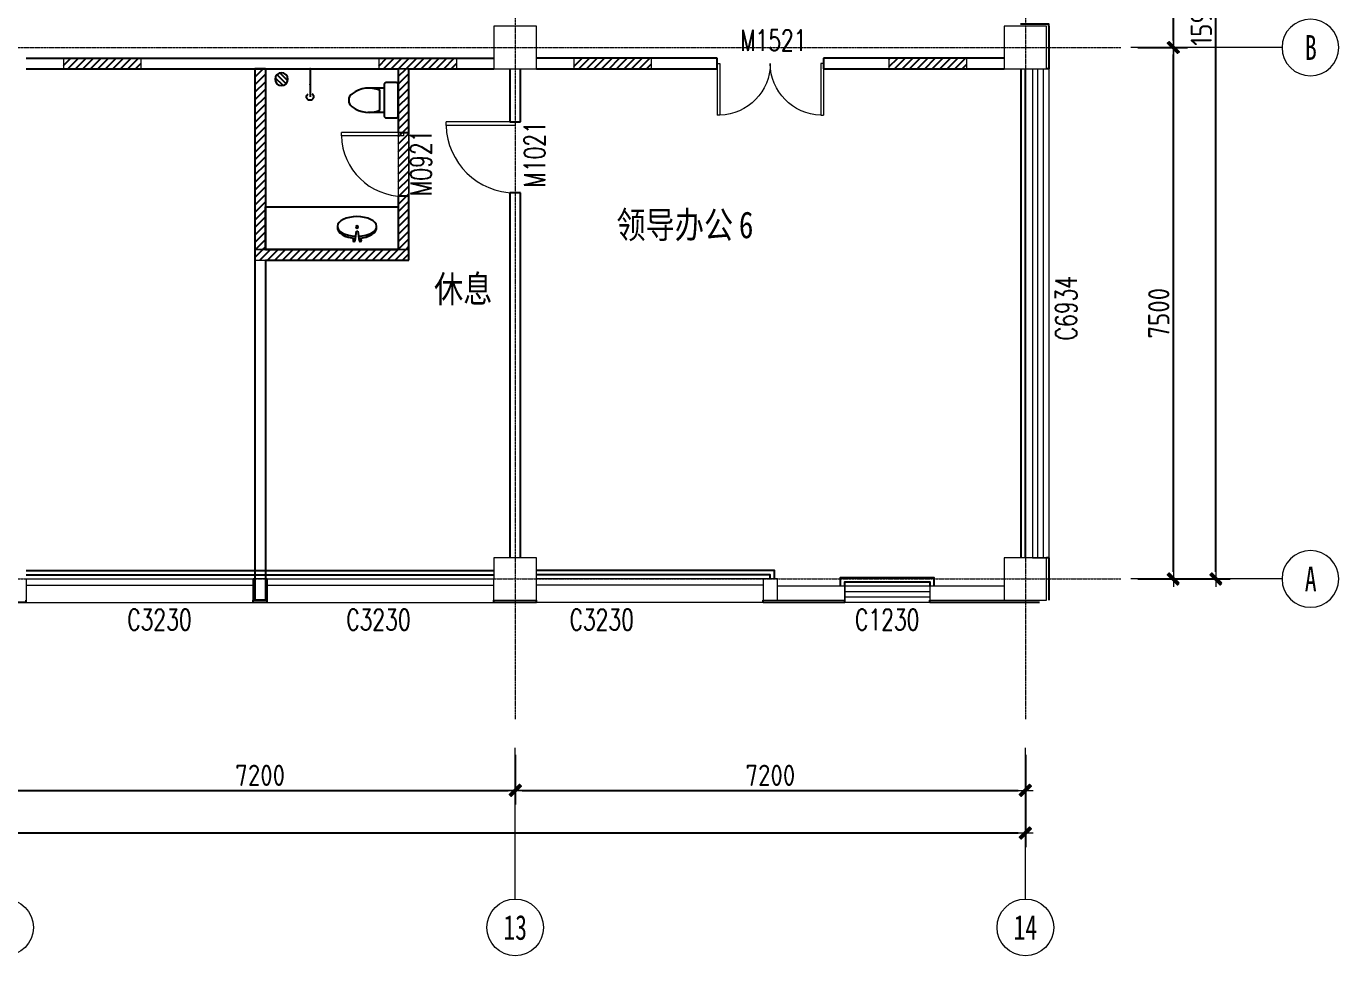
# Model space of a CAD drawing. Header units: millimetres. Extents: x 33621 to 401573, y -91663 to 133135.
# Drawn here: x 118197 to 136719, y 106774 to 119891 of the extents above; entities that cross this region are included whole.
import ezdxf
from ezdxf.enums import TextEntityAlignment as Align

# ---------------------------------------------------------------- set-up
doc = ezdxf.new("R2010")
doc.units = ezdxf.units.MM
doc.header["$LTSCALE"] = 10
doc.linetypes.add('DOTE', pattern=[2.42, 2, -0.2, 0.02, -0.2])
doc.layers.get('0').update_dxf_attribs({"color": 253})
doc.layers.get('Defpoints').update_dxf_attribs({"color": 250})
for name, color, linetype in [('3', 253, 'Continuous'), ('Dim【尺寸标注】', 253, 'Continuous'), ('LATRINE', 253, 'Continuous'), ('LAYER3', 253, 'Continuous'), ('LAYER4', 253, 'Continuous'), ('LAYER5', 253, 'Continuous'), ('LVTRY', 253, 'Continuous'), ('PUB_DIM', 253, 'Continuous'), ('PUB_TEXT', 253, 'Continuous'), ('RC-Hatch【天花填充】', 253, 'Continuous'), ('SURFACE', 253, 'Continuous'), ('wall-隔', 253, 'Continuous'), ('WINDOW_TEXT', 253, 'Continuous'), ('家具', 253, 'Continuous'), ('水-地漏', 253, 'Continuous')]:
    doc.layers.add(name, color=color, linetype=linetype)
for name, color, linetype, lineweight in [('AXIS【轴号】', 253, 'Continuous', 0), ('COLUMN', 253, 'Continuous', 0), ('DOTE', 253, 'DOTE', 0), ('WALL', 253, 'Continuous', 0), ('WINDOW', 253, 'Continuous', 0)]:
    doc.layers.add(name, color=color, linetype=linetype, lineweight=lineweight)
doc.styles.add('_TCH_WINDOW', font='SIMPLEX', dxfattribs={"bigfont": 'GBCBIG'})
doc.styles.add('CCD_DIM', font='ARCHS.SHX')
doc.styles.add('宋体', font='', dxfattribs={"width": 0.7})
doc.styles.get('宋体').set_extended_font_data('SimSun')
doc.dimstyles.new('ZL_1：100', dxfattribs={"dimtxt": 3, "dimasz": 1, "dimexe": 2, "dimexo": 2, "dimgap": 0.6, "dimtad": 1, "dimdec": 0, "dimrnd": 5, "dimdsep": 46, "dimtxsty": 'CCD_DIM', "dimblk": 'WS-cj', "dimblk1": 'WS-cj', "dimblk2": 'WS-cj', "dimcen": 1, "dimclrd": 44, "dimclre": 44, "dimclrt": 2, "dimadec": 0, "dimazin": 2, "dimtfac": 1, "dimtdec": 0, "dimtix": 1, "dimtmove": 2, "dimatfit": 3, "dimldrblk": 'hl_arrow2', "dimfxl": 5, "dimfxlon": 1, "dimarcsym": 0})
pattern_1 = [(225, (0, 34024.046), (53.03301, -53.03301), [])]

# ---------------------------------------------------------------- blocks, each defined once
blk = doc.blocks.new('A$C22332745')
at = {"layer": 'LAYER3', "color": 181, "extrusion": (0, 0, -1)}
for centre, ratio, start_param, end_param in [((277, 195), 0.531076, 4.795815, 6.348539), ((277, 214), 0.5, 4.782885, 10.934222), ((277, 195), 0.531076, 3.076239, 4.638107)]:
    blk.add_ellipse(centre, major_axis=(-277, 0), ratio=ratio, start_param=start_param, end_param=end_param, dxfattribs=at)
at = {"layer": 'LAYER4', "color": 252}
for p, q in [((267, 148), (249, 9)), ((285, 148), (267, 148)), ((302, 9), (285, 148))]:
    blk.add_line(p, q, dxfattribs=at)
for centre in [(231, 18), (320, 18)]:
    blk.add_circle(centre, 17.9, dxfattribs=at)
at = {"layer": 'LAYER5', "color": 251}
blk.add_circle((277, 208), 16, dxfattribs=at)
blk = doc.blocks.new('A$C2CC91CCB')
at = {"color": 251, "rotation": 90}
blk.add_blockref('A$C22332745', (353, 0), dxfattribs=at)
blk = doc.blocks.new('A$C477C625D')
at = {"color": 7}
blk.add_blockref('A$C2CC91CCB', (0, 0), dxfattribs=at)
blk = doc.blocks.new('A$C4D690477')
at = {"layer": '家具', "color": 251}
blk.add_blockref('A$C477C625D', (0, 0), dxfattribs=at)
blk = doc.blocks.new('w-地漏')
at = {"layer": '水-地漏'}
for p, q in [((-57, -13), (16, 60)), ((-41, -41), (44, 44)), ((-13, -57), (60, 16))]:
    blk.add_line(p, q, dxfattribs=at)
blk.add_circle((2, 2), 60, dxfattribs=at)
blk = doc.blocks.new('$DorLib2D$00000001')
for p, q in [((0.45, 0.975), (0.5, 0.975)), ((0.45, 0), (0.45, 0.975)), ((0.5, 0), (0.5, 0.975)), ((0.5, 0), (0.45, 0))]:
    blk.add_line(p, q)
at = {"lineweight": 13}
blk.add_arc((0.475, 0), 0.975, 91.4693, 180, dxfattribs=at)
blk = doc.blocks.new('$plan$00001613')
for p, q in [((-260, -140), (-260, 140)), ((-200, 170), (-200, -170))]:
    blk.add_line(p, q)
blk.add_lwpolyline([(-430, -170), (-200, -170), (-200, -220, 0.414214), (-170, -250), (-30, -250, 0.414214), (0, -220), (0, 220, 0.414214), (-30, 250), (-170, 250, 0.414214), (-200, 220), (-200, 170), (-430, 170)], format="xyb")
for centre, radius, start, end in [((-590, 0), 110, 123.4509, 236.5491), ((-413, -227), 398, 67.4505, 126.6381), ((-413, 227), 398, 233.3619, 292.5495)]:
    blk.add_arc(centre, radius, start, end)
blk = doc.blocks.new('$lvtry$00000168')
blk.add_line((0, 0), (0, -395))
blk.add_arc((0, -395), 50, 121.0332, 58.9668)
for p in [(0, 0), (0, -223)]:
    blk.add_point(p)
blk = doc.blocks.new('$DorLib2D$00000002')
for p, q in [((-0.5, 0), (-0.5, 0.4875)), ((-0.475, 0.4875), (-0.5, 0.4875)), ((-0.475, 0), (-0.475, 0.4875)), ((0.475, 0), (0.475, 0.4875)), ((0.475, 0.4875), (0.5, 0.4875)), ((0.5, 0), (0.5, 0.4875)), ((-0.5, 0), (-0.475, 0)), ((0.5, 0), (0.475, 0))]:
    blk.add_line(p, q)
at = {"lineweight": 13}
for centre, start, end in [((-0.4875, 0), 0, 88.53072), ((0.4875, 0), 91.46928, 180)]:
    blk.add_arc(centre, 0.4875, start, end, dxfattribs=at)
blk = doc.blocks.new('$TCHSYS$WIN2D')
for p, q in [((-0.5, 0.5), (0.5, 0.5)), ((-0.5, 0.5), (-0.5, -0.5)), ((0.5, 0.5), (0.5, -0.5)), ((0.5, 0.1667), (-0.5, 0.1667)), ((0.5, -0.1667), (-0.5, -0.1667)), ((-0.5, -0.5), (0.5, -0.5))]:
    blk.add_line(p, q)
blk = doc.blocks.new('$WINLIB2D$00000004')
for p, q in [((-0.5, 0.5), (0.5, 0.5)), ((-0.5, 0.5), (-0.5, -0.5)), ((0.5, -0.5), (0.5, 0.5)), ((-0.5, 0.2406), (0.5, 0.2406)), ((-0.5, -0.5), (0.5, -0.5))]:
    blk.add_line(p, q)
blk = doc.blocks.new('hl_Axis-A1')
at = {"color": 150, "ltscale": 2}
blk.add_line((21.33, 0), (0, 0), dxfattribs=at)
at = {"color": 150}
blk.add_circle((25.33, 0), 4, dxfattribs=at)
at = {"color": 50, "style": '宋体', "width": 0.7}
blk.add_attdef('轴号', text='', height=3.5, dxfattribs=at).set_placement((25.33, 0), align=Align.MIDDLE_CENTER)
blk = doc.blocks.new('WS-cj')
blk.add_hatch(color=2).paths.add_polyline_path([(0.59, 0.82), (-0.82, -0.59), (-0.59, -0.82), (0.82, 0.59)])
at = {"color": 2, "linetype": 'ByBlock', "lineweight": 0}
for p, q in [((-1.1, 0), (0, 0)), ((0, 0), (1.1, 0))]:
    blk.add_line(p, q, dxfattribs=at)
at = {"color": 2}
blk.add_lwpolyline([(0.59, 0.82), (-0.82, -0.59), (-0.59, -0.82), (0.82, 0.59)], close=True, dxfattribs=at)
blk = doc.blocks.new('*D251')
at = {"layer": 'Defpoints', "color": 0, "transparency": 16777216}
for p in [(34738, -18684), (41938, -18684), (41938, -19284)]:
    blk.add_point(p, dxfattribs=at)
at = {"layer": 'Dim【尺寸标注】', "color": 44, "lineweight": -2, "transparency": 16777216}
for p, q in [((34738, -18784), (34738, -19484)), ((41938, -18784), (41938, -19484)), ((34838, -19284), (41838, -19284))]:
    blk.add_line(p, q, dxfattribs=at)
at = {"layer": 'Dim【尺寸标注】', "color": 44, "lineweight": -2, "transparency": 16777216, "xscale": 100, "yscale": 100, "zscale": 100, "rotation": 180}
blk.add_blockref('WS-cj', (34738, -19284), dxfattribs=at)
at = {"layer": 'Dim【尺寸标注】', "color": 44, "lineweight": -2, "transparency": 16777216, "xscale": 100, "yscale": 100, "zscale": 100}
blk.add_blockref('WS-cj', (41938, -19284), dxfattribs=at)
at = {"layer": 'Dim【尺寸标注】', "color": 2, "transparency": 16777216, "insert": (38338, -19071), "char_height": 300, "attachment_point": 5, "style": 'CCD_DIM'}
blk.add_mtext('7200', dxfattribs=at)
blk = doc.blocks.new('hl_arrow2')
at = {"color": 2}
blk.add_line((0, 0), (-1, 0), dxfattribs=at)
blk.add_lwpolyline([(0, 0), (-1, -1), (-1, -1), (0, 0), (-1, 1), (-1, 1)], close=True, dxfattribs=at)
blk = doc.blocks.new('*D252')
at = {"layer": 'Defpoints', "color": 0, "transparency": 16777216}
for p in [(41938, -18684), (49138, -18684), (49138, -19284)]:
    blk.add_point(p, dxfattribs=at)
at = {"layer": 'Dim【尺寸标注】', "color": 44, "lineweight": -2, "transparency": 16777216}
for p, q in [((41938, -18784), (41938, -19484)), ((49138, -18784), (49138, -19484)), ((42038, -19284), (49038, -19284))]:
    blk.add_line(p, q, dxfattribs=at)
at = {"layer": 'Dim【尺寸标注】', "color": 44, "lineweight": -2, "transparency": 16777216, "xscale": 100, "yscale": 100, "zscale": 100, "rotation": 180}
blk.add_blockref('WS-cj', (41938, -19284), dxfattribs=at)
at = {"layer": 'Dim【尺寸标注】', "color": 44, "lineweight": -2, "transparency": 16777216, "xscale": 100, "yscale": 100, "zscale": 100}
blk.add_blockref('WS-cj', (49138, -19284), dxfattribs=at)
at = {"layer": 'Dim【尺寸标注】', "color": 2, "transparency": 16777216, "insert": (45538, -19071), "char_height": 300, "attachment_point": 5, "style": 'CCD_DIM'}
blk.add_mtext('7200', dxfattribs=at)
blk = doc.blocks.new('*D255')
at = {"layer": 'Defpoints', "color": 0, "transparency": 16777216}
for p in [(-44462, -18684), (49138, -18684), (49138, -19884)]:
    blk.add_point(p, dxfattribs=at)
at = {"layer": 'Dim【尺寸标注】', "color": 44, "lineweight": -2, "transparency": 16777216}
for p, q in [((-44462, -19384), (-44462, -20084)), ((49138, -19384), (49138, -20084)), ((-44362, -19884), (49038, -19884))]:
    blk.add_line(p, q, dxfattribs=at)
at = {"layer": 'Dim【尺寸标注】', "color": 44, "lineweight": -2, "transparency": 16777216, "xscale": 100, "yscale": 100, "zscale": 100, "rotation": 180}
blk.add_blockref('WS-cj', (-44462, -19884), dxfattribs=at)
at = {"layer": 'Dim【尺寸标注】', "color": 44, "lineweight": -2, "transparency": 16777216, "xscale": 100, "yscale": 100, "zscale": 100}
blk.add_blockref('WS-cj', (49138, -19884), dxfattribs=at)
at = {"layer": 'Dim【尺寸标注】', "color": 2, "transparency": 16777216, "insert": (2338, -19678), "char_height": 300, "attachment_point": 5, "style": 'CCD_DIM'}
blk.add_mtext('93600', dxfattribs=at)
blk = doc.blocks.new('*D257')
at = {"layer": 'Defpoints', "color": 0, "transparency": 16777216}
for p in [(50626, -8800), (51226, -8800), (50626, -16300)]:
    blk.add_point(p, dxfattribs=at)
at = {"layer": 'Dim【尺寸标注】', "color": 44, "lineweight": -2, "transparency": 16777216}
for p, q in [((50726, -8800), (51426, -8800)), ((51226, -16200), (51226, -8900)), ((50726, -16300), (51426, -16300))]:
    blk.add_line(p, q, dxfattribs=at)
at = {"layer": 'Dim【尺寸标注】', "color": 44, "lineweight": -2, "transparency": 16777216, "xscale": 100, "yscale": 100, "zscale": 100}
for p, rotation in [((51226, -8800), 90), ((51226, -16300), 270)]:
    blk.add_blockref('WS-cj', p, dxfattribs=dict(at, rotation=rotation))
at = {"layer": 'Dim【尺寸标注】', "color": 2, "transparency": 16777216, "insert": (51020, -12550), "char_height": 300, "attachment_point": 5, "rotation": 90, "style": 'CCD_DIM'}
blk.add_mtext('7500', dxfattribs=at)
blk = doc.blocks.new('*D258')
at = {"layer": 'Defpoints', "color": 0, "transparency": 16777216}
for p in [(50626, -400), (51226, -400), (50626, -8800)]:
    blk.add_point(p, dxfattribs=at)
at = {"layer": 'Dim【尺寸标注】', "color": 44, "lineweight": -2, "transparency": 16777216}
for p, q in [((50726, -400), (51426, -400)), ((51226, -8700), (51226, -500)), ((50726, -8800), (51426, -8800))]:
    blk.add_line(p, q, dxfattribs=at)
at = {"layer": 'Dim【尺寸标注】', "color": 44, "lineweight": -2, "transparency": 16777216, "xscale": 100, "yscale": 100, "zscale": 100}
for p, rotation in [((51226, -400), 90), ((51226, -8800), 270)]:
    blk.add_blockref('WS-cj', p, dxfattribs=dict(at, rotation=rotation))
at = {"layer": 'Dim【尺寸标注】', "color": 2, "transparency": 16777216, "insert": (51014, -4600), "char_height": 300, "attachment_point": 5, "rotation": 90, "style": 'CCD_DIM'}
blk.add_mtext('8400', dxfattribs=at)
blk = doc.blocks.new('*D259')
at = {"layer": 'Defpoints', "color": 0, "transparency": 16777216}
for p in [(50626, -400), (51826, -400), (50626, -16300)]:
    blk.add_point(p, dxfattribs=at)
at = {"layer": 'Dim【尺寸标注】', "color": 44, "lineweight": -2, "transparency": 16777216}
for p, q in [((51326, -400), (52026, -400)), ((51826, -16200), (51826, -500)), ((51326, -16300), (52026, -16300))]:
    blk.add_line(p, q, dxfattribs=at)
at = {"layer": 'Dim【尺寸标注】', "color": 44, "lineweight": -2, "transparency": 16777216, "xscale": 100, "yscale": 100, "zscale": 100}
for p, rotation in [((51826, -400), 90), ((51826, -16300), 270)]:
    blk.add_blockref('WS-cj', p, dxfattribs=dict(at, rotation=rotation))
at = {"layer": 'Dim【尺寸标注】', "color": 2, "transparency": 16777216, "insert": (51620, -8350), "char_height": 300, "attachment_point": 5, "rotation": 90, "style": 'CCD_DIM'}
blk.add_mtext('15900', dxfattribs=at)
blk = doc.blocks.new('ZL_061117299')
at = {"layer": 'AXIS【轴号】'}
ref = blk.add_blockref('hl_Axis-A1', (50626.4, -8800), dxfattribs=dict(at, xscale=-100, yscale=100, zscale=100, rotation=180))
ref.add_attrib('轴号', 'B', dxfattribs={"layer": '0', "color": 2, "height": 350, "style": '宋体', "width": 0.7}).set_placement((53166.6, -8800), align=Align.MIDDLE_CENTER)
ref = blk.add_blockref('hl_Axis-A1', (50626.4, -16300), dxfattribs=dict(at, xscale=-100, yscale=100, zscale=100, rotation=180))
ref.add_attrib('轴号', 'A', dxfattribs={"layer": '0', "color": 2, "height": 350, "style": '宋体', "width": 0.7}).set_placement((53163.8, -16300), align=Align.MIDDLE_CENTER)
ref = blk.add_blockref('hl_Axis-A1', (34737.7, -18683.9), dxfattribs=dict(at, xscale=100, yscale=100, zscale=100, rotation=270))
ref.add_attrib('轴号', '12', dxfattribs={"layer": '0', "color": 2, "height": 350, "style": '宋体', "width": 0.7}).set_placement((34737.7, -21217.2), align=Align.MIDDLE_CENTER)
ref = blk.add_blockref('hl_Axis-A1', (41937.7, -18683.9), dxfattribs=dict(at, xscale=100, yscale=100, zscale=100, rotation=270))
ref.add_attrib('轴号', '13', dxfattribs={"layer": '0', "color": 2, "height": 350, "style": '宋体', "width": 0.7}).set_placement((41937.7, -21217.2), align=Align.MIDDLE_CENTER)
ref = blk.add_blockref('hl_Axis-A1', (49137.7, -18683.9), dxfattribs=dict(at, xscale=100, yscale=100, zscale=100, rotation=270))
ref.add_attrib('轴号', '14', dxfattribs={"layer": '0', "color": 2, "height": 350, "style": '宋体', "width": 0.7}).set_placement((49137.7, -21217.2), align=Align.MIDDLE_CENTER)
at = {"layer": 'Dim【尺寸标注】'}
for p1, p2, distance, picture, middle in [((50626.4, -8800), (50626.4, -400), -600, '*D258', (51013.9, -4600)), ((50626.4, -16300), (50626.4, -400), -1200, '*D259', (51620.1, -8350)), ((50626.4, -16300), (50626.4, -8800), -600, '*D257', (51020.1, -12550)), ((-44462.3, -18683.9), (49137.7, -18683.9), -1200, '*D255', (2337.7, -19677.6)), ((34737.7, -18683.9), (41937.7, -18683.9), -600, '*D251', (38337.7, -19071.4)), ((41937.7, -18683.9), (49137.7, -18683.9), -600, '*D252', (45537.7, -19071.4))]:
    dim = blk.add_aligned_dim(p1=p1, p2=p2, distance=distance, dimstyle='ZL_1：100', dxfattribs=at)
    dim.commit()
    dim.dimension.update_dxf_attribs({"geometry": picture, "text_midpoint": middle})

msp = doc.modelspace()

# ---------------------------------------------------------------- hatches: boundary and pattern name
at = {"layer": 'RC-Hatch【天花填充】'}
h = msp.add_hatch(dxfattribs=at)
h.set_pattern_fill('ANSI31', color=251, scale=23.622047, angle=180, style=0)
h.set_pattern_definition(pattern_1)
h.paths.add_polyline_path([(118722.1, 119441), (118722.1, 119291), (119819.4, 119291), (119819.4, 119441)])
h = msp.add_hatch(dxfattribs=at)
h.set_pattern_fill('ANSI31', color=251, scale=23.622047, angle=180, style=0)
h.set_pattern_definition(pattern_1)
h.paths.add_polyline_path([(121421.5, 119291), (121421.5, 116741), (121571.5, 116741), (121571.5, 119291)])
h = msp.add_hatch(dxfattribs=at)
h.set_pattern_fill('ANSI31', color=251, scale=23.622047, angle=180, style=0)
h.set_pattern_definition(pattern_1)
h.paths.add_polyline_path([(123171, 119441), (123171, 119291), (124271, 119291), (124271, 119441)])
h = msp.add_hatch(dxfattribs=at)
h.set_pattern_fill('ANSI31', color=251, scale=23.622047, angle=180, style=0)
h.set_pattern_definition(pattern_1)
h.paths.add_polyline_path([(123596.5, 116741), (123596.5, 119291), (123446.5, 119291), (123446.5, 116741)])
h = msp.add_hatch(dxfattribs=at)
h.set_pattern_fill('ANSI31', color=251, scale=23.622047, angle=180, style=0)
h.set_pattern_definition(pattern_1)
h.paths.add_polyline_path([(125922.1, 119441), (125922.1, 119291), (127022.1, 119291), (127022.1, 119441)])
h = msp.add_hatch(dxfattribs=at)
h.set_pattern_fill('ANSI31', color=251, scale=23.622047, angle=180, style=0)
h.set_pattern_definition(pattern_1)
h.paths.add_polyline_path([(130371, 119441), (130371, 119291), (131471, 119291), (131471, 119441)])
h = msp.add_hatch(dxfattribs=at)
h.set_pattern_fill('ANSI31', color=251, scale=23.622047, angle=180, style=0)
h.set_pattern_definition(pattern_1)
h.paths.add_polyline_path([(121421.5, 116741), (121421.5, 116591), (123596.5, 116591), (123596.5, 116741)])

# ---------------------------------------------------------------- linework, layer by layer
at = {"layer": '3'}
for p, q in [((132236.5, 112391), (132236.5, 119291)), ((132296.5, 112391), (132296.5, 119291))]:
    msp.add_line(p, q, dxfattribs=at)
for points in [[(118196.5, 112211), (124796.5, 112211)], [(118196.5, 112151), (124796.5, 112151)], [(128756.5, 112091), (128756.5, 112211), (125396.5, 112211)], [(128696.5, 112091), (128696.5, 112151), (125396.5, 112151)], [(129686.5, 111991), (129686.5, 112111), (131006.5, 112111), (131006.5, 111991)], [(129746.5, 111991), (129746.5, 112051), (130946.5, 112051), (130946.5, 111991)]]:
    msp.add_lwpolyline(points, dxfattribs=at)
at = {"layer": 'COLUMN'}
for p, q in [((125396.5, 119891), (124796.5, 119891)), ((124796.5, 119891), (124796.5, 119291)), ((125396.5, 119291), (125396.5, 119891)), ((132596.5, 119891), (131996.5, 119891)), ((131996.5, 119891), (131996.5, 119291)), ((132596.5, 119291), (132596.5, 119891)), ((124796.5, 119291), (125396.5, 119291)), ((131996.5, 119291), (132596.5, 119291)), ((125396.5, 112391), (124796.5, 112391)), ((124796.5, 112391), (124796.5, 112091)), ((125396.5, 112091), (125396.5, 112391)), ((132596.5, 112391), (131996.5, 112391)), ((131996.5, 112391), (131996.5, 111791)), ((132596.5, 111791), (132596.5, 112391)), ((124796.5, 111791), (125396.5, 111791)), ((131996.5, 111791), (132596.5, 111791))]:
    msp.add_line(p, q, dxfattribs=at)
at = {"layer": 'DOTE', "ltscale": 0.1}
for p, q in [((125096.5, 129980.9), (125096.5, 110110.5)), ((132296.5, 129980.9), (132296.5, 110110.5)), ((36632.9, 119591), (133641.5, 119591)), ((36632.9, 112091), (133641.5, 112091))]:
    msp.add_line(p, q, dxfattribs=at)
at = {"layer": 'LATRINE'}
msp.add_lwpolyline([(121571.5, 117341), (123446.5, 117341), (123446.5, 116741), (121571.5, 116741)], close=True, dxfattribs=at)
at = {"layer": 'LVTRY'}
msp.add_lwpolyline([(132626.5, 119891), (132626.5, 119921), (132226.5, 119921)], dxfattribs=at)
at = {"layer": 'SURFACE'}
for p, q in [((132626.5, 119891), (132626.5, 119291)), ((132626.5, 119291), (132596.5, 119291)), ((132626.5, 112391), (132596.5, 112391)), ((132626.5, 112391), (132626.5, 111791)), ((118196.5, 111761), (117896.5, 111761)), ((118196.5, 111761), (118196.5, 111791)), ((121396.5, 111761), (121396.5, 111791)), ((121596.5, 111761), (121396.5, 111761)), ((121596.5, 111761), (121596.5, 111791)), ((124796.5, 111761), (124796.5, 111791)), ((125096.5, 111761), (124796.5, 111761)), ((125396.5, 111761), (125096.5, 111761)), ((125396.5, 111761), (125396.5, 111791)), ((128596.5, 111761), (128596.5, 111791)), ((128796.5, 111761), (128596.5, 111761)), ((129746.5, 111761), (128796.5, 111761)), ((129746.5, 111761), (129746.5, 111791)), ((130946.5, 111761), (130946.5, 111791)), ((132496.5, 111761), (130946.5, 111761))]:
    msp.add_line(p, q, dxfattribs=at)
at = {"layer": 'WALL'}
for p, q in [((121596.5, 112091), (121396.5, 112091)), ((121396.5, 112091), (121396.5, 111791)), ((121596.5, 111791), (121596.5, 112091)), ((128796.5, 112091), (128596.5, 112091)), ((128596.5, 112091), (128596.5, 111791)), ((128796.5, 111791), (128796.5, 112091)), ((129746.5, 111991), (128796.5, 111991)), ((129746.5, 111791), (129746.5, 111991)), ((131996.5, 111991), (130946.5, 111991)), ((130946.5, 111991), (130946.5, 111791)), ((121396.5, 111791), (121596.5, 111791)), ((128596.5, 111791), (128796.5, 111791)), ((128796.5, 111791), (129746.5, 111791)), ((130946.5, 111791), (131996.5, 111791))]:
    msp.add_line(p, q, dxfattribs=at)
at = {"layer": 'WALL', "color": 210}
for points in [[(118722.1, 119441), (118722.1, 119291), (119819.4, 119291), (119819.4, 119441)], [(121421.5, 119291), (121421.5, 116741), (121571.5, 116741), (121571.5, 119291)], [(123171, 119441), (123171, 119291), (124271, 119291), (124271, 119441)], [(123596.5, 116741), (123596.5, 119291), (123446.5, 119291), (123446.5, 116741)], [(125922.1, 119441), (125922.1, 119291), (127022.1, 119291), (127022.1, 119441)], [(130371, 119441), (130371, 119291), (131471, 119291), (131471, 119441)], [(121421.5, 116741), (121421.5, 116591), (123596.5, 116591), (123596.5, 116741)]]:
    msp.add_lwpolyline(points, close=True, dxfattribs=at)
at = {"layer": 'wall-隔'}
for p, q in [((118196.5, 119441), (123521.5, 119441)), ((118196.5, 119291), (123446.5, 119291)), ((121421.5, 119291), (121421.5, 116666)), ((121571.5, 119291), (121421.5, 119291)), ((121571.5, 119291), (121571.5, 116741)), ((123446.5, 119291), (123446.5, 118391)), ((123521.5, 119441), (124796.5, 119441)), ((123596.5, 118391), (123596.5, 119291)), ((123596.5, 119291), (124796.5, 119291)), ((125021.5, 119291), (125021.5, 118541)), ((125171.5, 118541), (125171.5, 119291)), ((127946.5, 119441), (125396.5, 119441)), ((125396.5, 119291), (127946.5, 119291)), ((127946.5, 119291), (127946.5, 119441)), ((131996.5, 119441), (129446.5, 119441)), ((129446.5, 119441), (129446.5, 119291)), ((129446.5, 119291), (131996.5, 119291)), ((125021.5, 118541), (125171.5, 118541)), ((123446.5, 118391), (123596.5, 118391)), ((123596.5, 117491), (123446.5, 117491)), ((123446.5, 117491), (123446.5, 116741)), ((123596.5, 116591), (123596.5, 117491)), ((125171.5, 117541), (125021.5, 117541)), ((125021.5, 117541), (125021.5, 112391)), ((125171.5, 112391), (125171.5, 117541)), ((121571.5, 116741), (123446.5, 116741)), ((121421.5, 116666), (121421.5, 111791)), ((121571.5, 116591), (123596.5, 116591)), ((121571.5, 116591), (121571.5, 111791)), ((121571.5, 111791), (121421.5, 111791))]:
    msp.add_line(p, q, dxfattribs=at)
at = {"layer": 'WINDOW'}
msp.add_line((123596.5, 118391), (123596.5, 117491), dxfattribs=at)

# ---------------------------------------------------------------- block references
at = {"layer": 'LVTRY', "yscale": -1, "rotation": 180}
msp.add_blockref('$lvtry$00000168', (122201.7, 119291), dxfattribs=at)
at = {"layer": 'LVTRY'}
msp.add_blockref('$plan$00001613', (123446.5, 118847), dxfattribs=at)
at = {"layer": 'PUB_DIM'}
msp.add_blockref('ZL_061117299', (83158.8, 128391), dxfattribs=at)
at = {"layer": 'WINDOW'}
ref = msp.add_blockref('$DorLib2D$00000002', (128696.5, 119366), dxfattribs=dict(at, xscale=1500, yscale=-1500, zscale=1500))
ref.add_attrib('A', 'M1521', (128271.5, 119542.2), dxfattribs={"layer": 'WINDOW_TEXT', "height": 297.5, "style": '_TCH_WINDOW', "width": 0.705882})
ref = msp.add_blockref('$TCHSYS$WIN2D', (132511.5, 115841), dxfattribs=dict(at, xscale=6900, yscale=-230, zscale=6900, rotation=270))
ref.add_attrib('A', 'C6934', (133020.3, 115458.2), dxfattribs={"layer": 'WINDOW_TEXT', "height": 297.5, "rotation": 90, "style": '_TCH_WINDOW', "width": 0.705882})
ref = msp.add_blockref('$DorLib2D$00000001', (125096.5, 118041), dxfattribs=dict(at, xscale=-1000, yscale=-1000, zscale=-1000, rotation=270.0000000000017))
ref.add_attrib('A', 'M1021', (125518.4, 117616), dxfattribs={"layer": 'WINDOW_TEXT', "height": 297.5, "rotation": 90, "style": '_TCH_WINDOW', "width": 0.705882})
ref = msp.add_blockref('$DorLib2D$00000001', (123521.5, 117941), dxfattribs=dict(at, xscale=-900, yscale=-900, zscale=-900, rotation=270.0000000000012))
ref.add_attrib('A', 'M0921', (123915.6, 117496), dxfattribs={"layer": 'WINDOW_TEXT', "height": 297.5, "rotation": 90, "style": '_TCH_WINDOW', "width": 0.705882})
ref = msp.add_blockref('$WINLIB2D$00000004', (119796.5, 111926), dxfattribs=dict(at, xscale=-3200, yscale=-330, zscale=-3200, rotation=180))
ref.add_attrib('A', 'C3230', (119621.8, 111367.2), dxfattribs={"layer": 'WINDOW_TEXT', "height": 297.5, "style": '_TCH_WINDOW', "width": 0.705882})
ref = msp.add_blockref('$WINLIB2D$00000004', (123196.5, 111926), dxfattribs=dict(at, xscale=-3200, yscale=-330, zscale=-3200, rotation=180))
ref.add_attrib('A', 'C3230', (122711.6, 111367.2), dxfattribs={"layer": 'WINDOW_TEXT', "height": 297.5, "style": '_TCH_WINDOW', "width": 0.705882})
ref = msp.add_blockref('$WINLIB2D$00000004', (126996.5, 111926), dxfattribs=dict(at, xscale=3200, yscale=-330, zscale=3200, rotation=180))
ref.add_attrib('A', 'C3230', (125862.8, 111367.2), dxfattribs={"layer": 'WINDOW_TEXT', "height": 297.5, "style": '_TCH_WINDOW', "width": 0.705882})
ref = msp.add_blockref('$TCHSYS$WIN2D', (130346.5, 111876), dxfattribs=dict(at, xscale=1200, yscale=-230, zscale=1200, rotation=180))
ref.add_attrib('A', 'C1230', (129891.5, 111367.2), dxfattribs={"layer": 'WINDOW_TEXT', "height": 297.5, "style": '_TCH_WINDOW', "width": 0.705882})
at = {"layer": '家具', "color": 251, "xscale": -1, "rotation": 90}
msp.add_blockref('A$C4D690477', (123141.3, 117204.6), dxfattribs=at)
at = {"layer": '水-地漏', "xscale": -1.5, "yscale": 1.5, "zscale": 1.5}
msp.add_blockref('w-地漏', (121801.5, 119141), dxfattribs=at)

# ---------------------------------------------------------------- texts
at = {"layer": 'PUB_TEXT', "style": '宋体', "width": 0.8}
for s, height, p in [('领导办公', 377.64, (126524.7, 116899.5)), ('6', 377.6, (128253, 116899.5)), ('休息', 377.64, (123951.3, 115994.4))]:
    msp.add_text(s, height=height, dxfattribs=at).set_placement(p)

doc.saveas('drawing.dxf')
